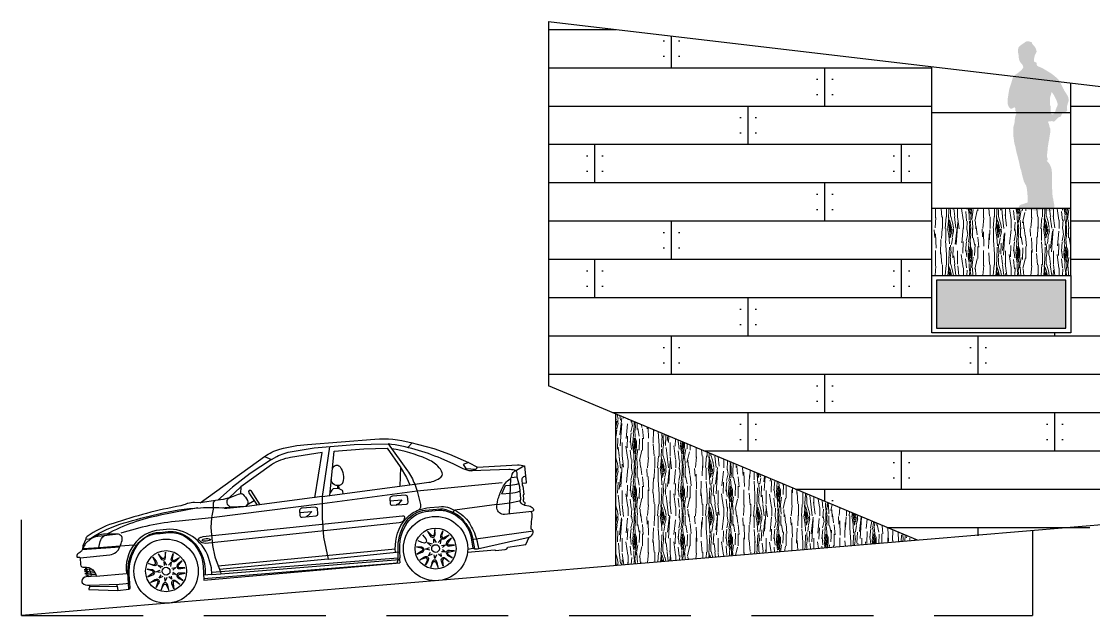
# Model space of a CAD drawing. Header units: millimetres. Extents: x 589 to 1175, y -455 to -172.
# Drawn here: x 1017.22 to 1028.41, y -362.04 to -355.84 of the extents above; entities that cross this region are included whole.
import ezdxf

# ---------------------------------------------------------------- set-up
doc = ezdxf.new("R2010")
doc.units = ezdxf.units.MM
doc.linetypes.add('DASHED', pattern=[19.049999999999997, 12.7, -6.35])
doc.layers.add('FLOATING-WINDOWS', color=2, linetype='Continuous', plot=False)
for name, color, linetype in [('pohled', 4, 'Continuous'), ('SRAFA', 251, 'Continuous'), ('srafa fasada', 253, 'Continuous'), ('stafaz', 252, 'Continuous'), ('ZDIVO', 1, 'Continuous')]:
    doc.layers.add(name, color=color, linetype=linetype)
pattern_1 = [(79.69520000000003, (-0.385, 0.155), (0.4999974377679955, 3.000000480423951), [0.05590149999999999, -5.534267999999999]), (90, (-0.375, 0.21), (-0.4999999999999999, 0.5), [0.055, -0.445]), (108.4349, (-0.375, 0.265), (-0.4999992016113539, 1.000000217296481), [0.04743399999999999, -1.5337045]), (262.875, (-0.39, 0.31), (0.4999991409469829, 3.500000189922643), [0.0403115, -3.9908175]), (264.8056, (-0.395, 0.27), (0.4999976123497257, 5.000000335022446), [0.055227, -5.4674535]), (284.0362, (-0.4, 0.215), (0.4999990286806224, -1.50000027299487), [0.06184650000000001, -1.999706]), (99.46229999999998, (-0.385, 0.195), (-0.4999990696012175, 2.500000386847653), [0.030414, -3.0109675]), (83.65980000000005, (-0.39, 0.225), (-0.5000007894798473, -3.999999701303211), [0.045277, -4.4824155]), (275.7106, (-0.385, 0.27), (0.5000006573331458, -4.499999711747927), [0.0502495, -4.974688499999999]), (258.6901, (-0.38, 0.22), (0.4999988160808031, 2.000000376115476), [0.025495, -2.524014499999999]), (84.80560000000003, (-0.38, 0.11), (-0.499997612349724, -5.000000335022446), [0.055227, -5.4674535]), (78.69009999999997, (-0.375, 0.165), (-0.4999988160808043, -2.000000376115476), [0.05099, -2.4985195]), (90, (-0.365, 0.215), (-0.4999999999999999, 0.5), [0.06, -0.44]), (110.556, (-0.365, 0.275), (-0.9999979982107935, 2.500000922271211), [0.04272, -4.229282]), (93.81409999999997, (-0.38, 0.315), (-0.5000030619868508, 6.999999670723153), [0.0751665, -7.4414815]), (84.80560000000003, (-0.385, 0.39), (-0.499997612349724, -5.000000335022446), [0.055227, -5.4674535]), (90, (-0.38, 0.445), (-0.4999999999999999, 0.5), [0.055, -0.445]), (95.19439999999999, (-0.38, 2.326828918379971e-17), (-0.4999976123497243, 5.000000335022446), [0.05522699999999999, -5.4674535]), (84.80560000000003, (-0.385, 0.05500000000000002), (-0.499997612349724, -5.000000335022446), [0.055227, -5.4674535]), (90, (-0.39, 2.388061258337339e-17), (-0.4999999999999999, 0.5), [0.03, -0.47]), (95.19439999999999, (-0.39, 0.03000000000000002), (-0.4999976123497243, 5.000000335022446), [0.05522699999999999, -5.4674535]), (90, (-0.395, 0.08500000000000003), (-0.4999999999999999, 0.5), [0.05, -0.45]), (100.3048, (-0.395, 0.135), (0.4999974377679963, -3.000000480423951), [0.0559015, -5.534268]), (95.19439999999999, (-0.405, 0.19), (-0.4999976123497243, 5.000000335022446), [0.05522699999999999, -5.4674535]), (84.80560000000003, (-0.41, 0.245), (-0.499997612349724, -5.000000335022446), [0.055227, -5.4674535]), (84.80560000000003, (-0.405, 0.3), (-0.499997612349724, -5.000000335022446), [0.055227, -5.4674535]), (81.86989999999993, (-0.4, 0.355), (-0.4999996779077748, -2.99999988823056), [0.07071049999999998, -3.464823]), (90, (-0.39, 0.425), (-0.4999999999999999, 0.5), [0.075, -0.425]), (77.47120000000001, (-0.08999999999999997, 0.405), (0.4999998015224461, 2.500000160204548), [0.0460975, -4.5636745]), (84.28939999999999, (-0.07999999999999997, 0.45), (-0.5000006573331459, -4.499999711747927), [0.0502495, -4.9746885]), (98.1301, (-0.08999999999999997, 0.405), (-0.4999996779077715, 2.999999888230561), [0.0353555, -3.500178500000001]), (99.46229999999998, (-0.09499999999999997, 0.44), (-0.4999990696012175, 2.500000386847653), [0.0608275, -2.9805535]), (90, (-0.105, 6.429395695523604e-18), (-0.4999999999999999, 0.5), [0.06, -0.44]), (80.5377, (-0.105, 0.06), (-0.4999990696012188, -2.500000386847653), [0.030414, -3.0109675]), (291.8014, (-0.1, 0.09), (-0.4999999552503244, 1.500000136505385), [0.026926, -2.6656565]), (282.9946, (-0.09, 0.065), (-0.9999987887891729, 4.500000383874698), [0.0667085, -6.6041235]), (82.87500000000001, (-0.08999999999999997, 0.46), (-0.4999991409469834, -3.500000189922643), [0.0403115, -3.9908175]), (97.12499999999997, (-0.08999999999999997, 0.46), (-0.4999991409469827, 3.500000189922643), [0.0403115, -3.9908175]), (90, (-0.095, 5.817072295949928e-18), (-0.4999999999999999, 0.5), [0.04, -0.46]), (284.0362, (-0.095, 0.04000000000000001), (0.4999990286806224, -1.50000027299487), [0.041231, -2.020322]), (86.63350000000004, (-0.11, 0.11), (-0.5000054816772421, -7.999999660984349), [0.08514699999999999, -8.429546499999997]), (87.70940000000003, (-0.105, 0.195), (-0.4999978765629138, -12.00000006458787), [0.1251, -12.384896]), (93.17979999999999, (-0.09999999999999999, 0.32), (-0.4999955211631543, 8.500000251349748), [0.090139, -8.9237395]), (99.46229999999998, (-0.105, 0.41), (-0.4999990696012175, 2.500000386847653), [0.0912415, -2.95014]), (100.3048, (-0.06, 3.673940397442059e-18), (0.4999974377679963, -3.000000480423951), [0.0559015, -5.534268]), (105.9454, (-0.07, 0.05500000000000001), (0.4999999446481898, -2.000000063326076), [0.072801, -3.567254]), (90, (-0.08999999999999998, 0.125), (-0.4999999999999999, 0.5), [0.065, -0.435]), (81.86989999999993, (-0.08999999999999998, 0.19), (-0.4999996779077748, -2.99999988823056), [0.07071049999999998, -3.464823]), (93.57629999999997, (-0.07999999999999999, 0.26), (-0.4999953586658735, 7.500000327167049), [0.08015599999999999, -7.9354535]), (81.25380000000001, (-0.08499999999999998, 0.34), (0.5000020985287653, 3.499999668178174), [0.06576449999999999, -6.510708499999999]), (75.96380000000005, (-0.07499999999999997, 0.405), (-0.4999990286806225, -1.50000027299487), [0.06184650000000001, -1.999706]), (90, (-0.05999999999999997, 0.465), (-0.4999999999999999, 0.5), [0.035, -0.465]), (264.8056, (-0.11, 0.11), (0.4999976123497257, 5.000000335022446), [0.1104535, -5.412227]), (85.23639999999997, (-0.14, 8.572527594031473e-18), (-0.4999957663306313, -5.500000473159792), [0.120416, -5.9003815]), (90, (-0.13, 0.12), (-0.4999999999999999, 0.5), [0.115, -0.385]), (94.0856, (-0.13, 0.235), (-0.4999980661770862, 6.500000074507417), [0.1403565, -6.877477499999999]), (90, (-0.14, 0.375), (-0.4999999999999999, 0.5), [0.125, -0.375]), (97.12499999999997, (-0.035, 2.143131898507868e-18), (-0.4999991409469827, 3.500000189922643), [0.120934, -3.910195]), (96.3402, (-0.05, 0.12), (-0.5000007894798466, 3.999999701303211), [0.090554, -4.437138500000001]), (87.51039999999999, (-0.05999999999999998, 0.21), (-0.5000089326348961, -10.99999973985271), [0.1151085, -11.395756]), (83.48020000000005, (-0.05499999999999998, 0.325), (-1.499999762621864, -12.9999998954368), [0.176139, -17.437776]), (93.01279999999997, (-0.36, 2.204364238465236e-17), (-0.5000020524395393, 9.000000005848694), [0.0951315, -9.418017499999998]), (81.86989999999993, (-0.365, 0.09500000000000003), (-0.4999996779077748, -2.99999988823056), [0.106066, -3.429468]), (87.6141, (-0.35, 0.2), (-0.4999913852802193, -11.50000026193722), [0.120104, -11.890308]), (100.6197, (-0.345, 0.32), (1.000004041559186, -5.499999202309083), [0.08139400000000001, -8.058016]), (90, (-0.36, 0.4), (-0.4999999999999999, 0.5), [0.1, -0.4]), (86.82020000000004, (-0.42, 2.571758278209442e-17), (-0.4999955211631542, -8.500000251349748), [0.09013899999999998, -8.923739499999998]), (96.00899999999999, (-0.415, 0.09000000000000002), (0.4999996587409213, -4.99999987545302), [0.09552499999999998, -9.456961499999998]), (96.7098, (-0.425, 0.185), (0.4999969406220158, -4.500000498875653), [0.085586, -8.473035000000001]), (84.28939999999999, (-0.435, 0.27), (-0.5000006573331459, -4.499999711747927), [0.100499, -4.924439]), (77.90519999999998, (-0.425, 0.37), (-1.000003366743933, -4.499999300806951), [0.071589, -7.0873215]), (99.46229999999998, (-0.41, 0.44), (-0.4999990696012175, 2.500000386847653), [0.0608275, -2.9805535]), (93.81409999999997, (-0.325, 1.990051048614449e-17), (-0.5000030619868508, 6.999999670723153), [0.0751665, -7.4414815]), (77.19570000000002, (-0.33, 0.07500000000000001), (-1.500003693836551, -6.499998923441888), [0.112805, -11.167709]), (90, (-0.305, 0.185), (-0.4999999999999999, 0.5), [0.125, -0.375]), (95.44029999999997, (-0.305, 0.31), (0.499996685620634, -5.500000156104077), [0.105475, -10.4420365]), (96.7098, (-0.315, 0.415), (0.4999969406220158, -4.500000498875653), [0.085586, -8.473035000000001]), (90, (-0.455, 2.786071468060229e-17), (-0.4999999999999999, 0.5), [0.085, -0.415]), (98.1301, (-0.455, 0.08500000000000003), (-0.4999996779077715, 2.999999888230561), [0.1414215, -3.3941125]), (87.6141, (-0.475, 0.225), (-0.4999913852802193, -11.50000026193722), [0.120104, -11.890308]), (84.47250000000004, (-0.47, 0.345), (0.9999926898324766, 10.50000085969986), [0.155724, -15.4166875]), (96.8428, (0, 0), (1.000003998962377, -8.499999682739274), [0.125897, -12.4637815]), (90, (-0.01499999999999999, 0.125), (-0.4999999999999999, 0.5), [0.14, -0.36]), (86.34780000000005, (-0.01499999999999998, 0.265), (-0.999993649264215, -15.50000047110788), [0.235478, -23.3123455]), (90, (-0.175, 1.071565949253934e-17), (-0.4999999999999999, 0.5), [0.12, -0.38]), (94.76359999999998, (-0.175, 0.12), (-0.4999957663306298, 5.500000473159792), [0.120416, -5.9003815]), (88.15239999999996, (-0.185, 0.24), (-0.4999971698858643, -15.00000023215442), [0.1550805, -15.352982]), (87.2737, (-0.18, 0.395), (-0.4999980088635964, -10.00000014748673), [0.105119, -10.406779]), (84.80560000000003, (-0.255, 1.561424668912875e-17), (-0.499997612349724, -5.000000335022446), [0.1104535, -5.412227]), (90, (-0.245, 0.11), (-0.4999999999999999, 0.5), [0.16, -0.34]), (91.90919999999998, (-0.245, 0.27), (-0.500012120539104, 14.49999951578939), [0.1500835, -14.8582475]), (93.57629999999997, (-0.25, 0.42), (-0.4999953586658735, 7.500000327167049), [0.08015599999999999, -7.9354535])]

# ---------------------------------------------------------------- blocks, each defined once
blk = doc.blocks.new('A$C69F61AEF')
for p, q in [((2.620207902902621, 1.410517095774594), (2.669896604165842, 1.455432658164682)), ((1.194916116943205, 1.406500227990364), (0.9594500981456804, 1.279653869848516)), ((1.609177916652698, 0.9677621733562773), (1.727100058516953, 1.434444553052344)), ((0.9594500981456804, 1.279653869848516), (0.7652254171443928, 1.152586887211328)), ((0.7652254171443928, 1.152586887211328), (0.5987471102307609, 1.027830210982756)), ((2.528275103462875, 1.209786776354122), (2.505323300187229, 1.014440439585997)), ((3.239404646992625, 1.201747125057409), (3.182682345634021, 1.186499249296503)), ((3.182682345634021, 1.186499249296503), (3.207253407230382, 1.142977042515668)), ((3.207253407230382, 1.142977042515668), (3.308771771178726, 1.125688557594003)), ((1.855919053981779, 1.076016534759219), (1.855919053981779, 1.045053423903482)), ((1.867956786252762, 1.075635353759026), (1.868362580346002, 1.042937506755152)), ((0.9781595174263202, 0.9887709764561805), (0.8985189493178041, 0.9520112501368203)), ((-0.4544237717309443, 0.6387109240258724), (-0.3129610210162355, 0.6387109240258724)), ((-0.3129610210162355, 0.6387109240258724), (-0.2799056906478654, 0.6267356248054057)), ((-0.8363686713782954, 0.4477165468169915), (-0.8363686713782954, 0.425164758838946)), ((-0.8510495265218196, 0.425164758838946), (-0.7754065870158229, 0.425164758838946)), ((-0.8510495265218196, 0.4198306206462803), (-0.8230224224171252, 0.4198306206462803)), ((-0.8483802933660627, 0.4038282297451588), (-0.7548686143527448, 0.4038282297451588)), ((-0.8457110394137999, 0.382491688812479), (-0.742036855643164, 0.382491688812479)), ((-0.8417071584863152, 0.3664892979113574), (-0.7357472487201449, 0.3664892979113574)), ((-0.8336994174278516, 0.4198306206462803), (-0.8336994174278516, 0.4038282297451588)), ((-0.8336994174278516, 0.4038282297451588), (-0.8336994174278516, 0.382491688812479)), ((-0.8283609303216508, 0.3798246256346829), (-0.8283609303216508, 0.3664892979113574)), ((-0.8283609303216508, 0.3664892979113574), (-0.8283609303216508, 0.3464862944865672)), ((-0.825691676369388, 0.4011611547293796), (-0.8176839353109244, 0.3944934908668074)), ((-0.8243570493941661, 0.4465294089468443), (-0.8243570493941661, 0.4051617554132463)), ((-0.8190185622861463, 0.3638222347335613), (-0.8190185622861463, 0.3544874958561195)), ((-0.8190185622861463, 0.3544874958561195), (-0.8096761942506419, 0.3464862944865672)), ((-0.8176839353109244, 0.3944934908668074), (-0.8176839353109244, 0.3838252263203685)), ((-0.7963299452894717, 0.4224976956620594), (-0.7963299452894717, 0.4051617554132463)), ((-0.7909914581832709, 0.4038282297451588), (-0.7909914581832709, 0.382491688812479)), ((-0.7869875772557862, 0.382491688812479), (-0.7869875772557862, 0.3664892979113574)), ((-0.7843183233017044, 0.3664892979113574), (-0.7843183233017044, 0.3464862944865672)), ((3.222300486209861, 0.3951423418720879), (3.203845050767995, 0.3894683879725562)), ((3.850562430889113, 0.4319439922819583), (3.222300486209861, 0.3951423418720879)), ((3.257308719234061, 0.2971722566817334), (3.80522136116997, 0.3706946119882559)), ((3.154973607925058, 0.3000171637268068), (3.211372562362158, 0.3071502113825773)), ((3.211372562362158, 0.3071502113825773), (3.225353141791857, 0.2971722566817334)), ((3.225353141791857, 0.2971722566817334), (3.257308719234061, 0.2971722566817334)), ((-0.5206778998090158, 0.2222402770667031), (-0.518953091592266, 0.1762851986622991))]:
    blk.add_line(p, q)
for points in [[(0.4122335102638317, 1.01821323943841), (1.12487261563183, 1.442641103466485, -0.08905125655058523), (1.290479929542926, 1.504886049946435, -0.04568330568365875), (1.579747703170142, 1.531161627017354), (2.285979180744107, 1.526355396502368, -0.08508545734882554), (2.656167802793789, 1.460304322324191), (2.891942689075222, 1.376639621260438), (3.050594952697793, 1.306185137401371), (3.237892741675751, 1.202705110533316), (3.328236398438094, 1.145460843878936), (3.746588966252602, 1.13451575691397, -0.1061421632860375), (3.819450623428565, 1.116866756237869), (3.819450623428565, 1.008766672969614), (3.80916389284539, 1.006139245487248, 0.1682728818002115), (3.778892175592773, 0.986154627437827), (3.778892175592773, 0.9159512288388214), (3.78557319229003, 0.9117105883242402), (3.78557319229003, 0.8220199593952202), (3.779005099808273, 0.8176448084968797), (3.779005099808273, 0.7673331658243114), (3.776934053052173, 0.7651145731952056, 0.5259465477891826), (3.78134011471775, 0.745164168752126, -0.4723829117949105), (3.788283415064143, 0.7229637401478612, 0.1578131273007936), (3.784117426537705, 0.7077009432623527), (3.828528628178901, 0.6971674613878349, -0.1930460350230186), (3.870574972137547, 0.6675119350466048, -0.5514012641501987), (3.855735087257926, 0.6353851207650223), (3.568830549193081, 0.6304425330408776, -0.4190663963077111), (3.49586775933858, 0.7021100491101606, -0.0951524555051047), (3.511944320354814, 0.7861340167301023, -0.02731630140479614), (3.565120583172757, 0.9010491664985238, -0.146663850829208), (3.659106555407561, 0.9961939535360216, 0.2288156352789049), (3.677656406307506, 1.022142536124193, -0.2933234347949249), (3.730832669127267, 1.080217932993946), (3.812412434290309, 1.120073203102038)], [(1.122061563670286, 1.440966919759376), (1.194916116943205, 1.406500227990364), (1.249956981086143, 1.430942843590856, -0.09412667036998355), (1.415079573518597, 1.469643642746632), (1.64747434479068, 1.487975613325943), (2.065377212195017, 1.487975613325943), (2.420455575931555, 1.46528594197207)], [(3.263774036122413, 1.112518040974464), (3.237899230140101, 1.115934228255355), (3.177941233867386, 1.140896310599601), (3.085505962753814, 1.198309111828166), (2.959344325234269, 1.265706734156083, 0.06808190476322873), (2.420455575931555, 1.46528594197207), (2.597211504624283, 1.169746420204319, -0.06700891495862255), (2.660585073695984, 1.021995607029567), (2.811273372588403, 1.030438507256804, 0.1284538215785816), (2.938020510726346, 1.071245870195526, 0.3190275332623873), (2.956328437612683, 1.116274695085849, 0.1245251396266008), (2.918304296172209, 1.189446532574038, 0.08816824613438397), (2.811273372588403, 1.273875570365817, 0.06386979551094533), (2.45324764211, 1.410456937775962, 1.107269305094595)], [(1.727100058516953, 1.434444553052344), (1.391831243381603, 1.409031158892503, 0.1060974040285088), (1.188357757153426, 1.348963133104917), (0.8507767615101329, 1.147966262557929), (0.8406198001903249, 1.077443801351365)], [(1.818436664416367, 1.25957286621906), (1.83317123024608, 1.275547905458552, -0.512923806374236), (1.902013804356102, 1.267100459201174, -0.2164295687153538), (1.914091433976864, 1.10539229360711, -0.1915790693690242), (1.893559440744866, 1.082463529513007, -0.5803419562555688), (1.797925139999279, 1.146462791405611, -0.4748330567947406)], [(3.72237467170271, 1.077415732966074), (3.711170504302572, 1.081458833311444, 0.08185683764564121), (3.651221596037431, 1.092551405786253), (3.263774036122413, 1.112518040974464), (3.292638318354875, 1.119173582091207, 0.2076317618945571), (3.328236398438094, 1.145460843878936, -8.814848909080942)], [(0.5987471102307609, 1.027830210982756), (0.4122335102638317, 1.01821323943841), (0.3550594390544575, 1.024005058624425, 0.06722643442636024), (0.2861385458654695, 1.021709574167289, 0.04299179457287809), (0.2551241283326817, 1.013675378567314, -0.05920223510189584), (0.2091768662066897, 1.003345686672219, 0.03412896123710156), (-0.5104698418417684, 0.8789949448337211, 0.07270438291820029), (-0.7919348433024425, 0.7651064163865158, 0.241567834476149), (-0.80821795373231, 0.7395395937301146), (-0.7719928219084977, 0.7397738207982911, 0.1224978482722667), (-0.7475038019365456, 0.7460333364479084, -0.072911471797219), (-0.3947479129055864, 0.8741851035401851, -0.01362096733506765), (-0.0404619735381857, 0.9370660324466371, -0.04337231061178614), (0.4117187588472007, 0.9650131159060038, -0.01468262837581391), (0.5483881922191358, 0.9575809850912265, -10.84605443340482)], [(0.5483881922191358, 0.9575809850912265), (0.550871131614258, 0.9952104839785534, -0.2814167503498031), (0.5729518373409519, 1.026500161026888, -1.693505092392258)], [(0.7174557495018234, 0.9486514702875866), (0.7081363198485633, 0.9591272507359463, -0.4493972122914913), (0.7182030457770452, 1.044292544052041, -2.367157523437515)], [(0.8327835458876507, 1.076688746099535), (0.8406198001903249, 1.077443801351365, -0.2466158921186081), (0.8673478390883247, 1.066534372305796, -0.08434878840787187), (0.9065163416416908, 0.9998970378992453, -0.2832022220352683), (0.8970394419757213, 0.9503156130567731, -0.1145363918688414), (0.8804408508185588, 0.9389134015145828), (0.7372778591052338, 0.9430596645624973, -0.1236244182640609), (0.7174557495018234, 0.9486514702875866, 1.236482916663809)], [(1.037224068901196, 0.943595810226725), (0.9573531807218387, 1.094359293061643, 0.9993779736998389), (0.9290865441835194, 1.079406821883822), (1.003490790151773, 0.9419851151642433)], [(1.907961898970825, 0.9853723353880923), (1.908052629565645, 1.014883994972479), (1.905637091163953, 1.022124659809378), (1.864573104696319, 1.045053423903482), (1.80780816020706, 1.045053423903482), (1.801769334997516, 1.040226321904811, 0.1096941705177256), (1.771943414416455, 1.00318748601876, 1.388060201220485)], [(3.498815571381783, 0.7387136592769821), (3.634873220862573, 0.7458183251792434), (3.734953342393055, 0.7584416766630966, 0.3181622431180138), (3.751717888477287, 0.7737966135164243), (3.750320851635479, 0.9036156250958811), (3.733556305551247, 1.008308388208206), (3.734953342393055, 1.052977295417804, 0.2588655030210385), (3.72237467170271, 1.077415732966074, 2.555196279412998)], [(3.778892175592773, 0.9413050155544624), (3.8243642409725, 0.9413050155544624), (3.8243642409725, 0.9887657413028137, 0.121035245588263), (3.819450623428565, 1.008766672969614, 4.578489220642965)], [(0.3840123660411336, 0.9655581053475544), (-0.01396475340152392, 0.9217436399549115, 0.07375342765044957), (-0.5827523412845039, 0.7723254639067818, -5.187683652922934)], [(3.571844814701763, 0.9596557858603774), (2.680400278908564, 0.9470598035413786), (1.681158016275731, 0.8983100534896948), (0.5198314049157489, 0.8520786972430869), (0.1781697481965239, 0.846022687446748, 0.05331597819093731), (-0.4389145701916277, 0.7689501908917009, 13.87774268529553)], [(0.5483881922191358, 0.9575809850912265), (0.5393419850988721, 0.922061933052646, -0.01125123877297832), (0.5198314049157489, 0.8520786972430869), (0.504553611157462, 0.7505179590516491), (0.504553611157462, 0.5616105792078088), (0.5197005334448477, 0.4428588883283737), (0.5463746473888023, 0.3447783961828463), (0.5655799994474364, 0.2808128604001467), (0.5655799994474364, 0.2605571024696474)], [(0.5483881922191358, 0.9575809850912265), (0.603323577244737, 0.9508259403855845, 0.03222967603825447), (0.7372778591052338, 0.9430596645624973, -1.123697323906346)], [(1.688245352186641, 0.9746807448991603), (0.895794280924747, 0.9368428271327502), (0.6844731023993518, 0.9338896955769087, -0.1856918777241915), (0.6515384344766062, 0.9460323953353509, 4.498969803690819)], [(2.555437447361328, 0.9167316779266912), (2.418805655393953, 0.9167316779266912, 0.2891503166191254), (2.389637060077803, 0.8983244729270154), (2.389637060077803, 0.8415689162829949, 0.4380740945934365), (2.409594512369949, 0.8231617112824097), (2.55850782143898, 0.8231617112824097, 0.4139740437324071), (2.5769300866923, 0.8415689162829949), (2.5769300866923, 0.9044602039803067), (2.555437447361328, 0.9167316779266912)], [(2.680400278908564, 0.9470598035413786), (2.703228959366243, 0.8064059580519825, -0.2805671225755612), (2.681219426594907, 0.752272963217365, -0.277855892953186)], [(3.560322697354422, 0.8463835877328165), (3.605028146643235, 0.9287418854009957), (3.656577380606905, 0.9285927830505898, 0.07189262469249007), (3.744331719881302, 0.9410171001318304, -2.049220202865111)], [(1.606509764907969, 0.872599367940893), (1.469877972940594, 0.872599367940893, 0.2891503166191254), (1.440709377624444, 0.8541921629412172), (1.440709377624444, 0.7974366062962872, 0.4380740945934365), (1.46066682991659, 0.7790294012966115), (1.609580138985621, 0.7790294012966115, 0.4139740437324071), (1.628002404238941, 0.7974366062962872), (1.628002404238941, 0.8603278939945085), (1.606509764907969, 0.872599367940893)], [(3.560322697354422, 0.8463835877328165), (3.646836331467057, 0.8465617347728767, 0.07211271607963357), (3.750770324102632, 0.8618486009163462, -3.141221264502368)], [(-0.80821795373231, 0.7395395937301146), (-0.843566227980773, 0.6718721929637468), (-0.851780476859858, 0.6390420700308823, -0.1581982270386967), (-0.8682089746180282, 0.6127779764201478, -0.1045864754234004), (-0.8928517004587775, 0.59964592961569, 0.3778273066189495), (-0.9158515765229822, 0.5635327920217605), (-0.9109775344477384, 0.5600743053573751), (-0.8972542891333433, 0.5583602983269884, -0.2204597222265505), (-0.8835310438207671, 0.5497902750130379), (-0.8835310438207671, 0.4786884199756969, 0.4389431785248283), (-0.8495485494895547, 0.4474371662445265, -0.2344900804882159), (-0.7623026971996296, 0.4128963037392168, -0.150574999281495), (-0.7310258920369961, 0.3454594008753702), (-0.4133192880362913, 0.3471041993425388)], [(-0.8835310438207671, 0.5497902750130379), (-0.5715807881206274, 0.5550517477649919, 0.2922483841308247), (-0.4581501185602974, 0.6302669308124678, 0.003702485292040193), (-0.4313392477743037, 0.6920876285594204, 0.4404958994856953), (-0.4633060552496318, 0.7621510946873968), (-0.6805697510571918, 0.7565275141087113, 0.1459487440154906), (-0.7663413704322011, 0.7285097067424431, 0.03000504366097259), (-0.8125260853557847, 0.6922513803301626, 0.1534128817760653), (-0.8422162532951916, 0.6428081950371052), (-0.6772708458192938, 0.6395119921553487), (-0.4544237717309443, 0.6387109240258724)], [(-0.4633060552496318, 0.7621510946873968), (-0.5827523412845039, 0.7723254639067818, 0.1029166632759115), (-0.7318490953712171, 0.7543267743867546, 1.053812414194421)], [(-0.6791501038278511, 0.6395495464939813), (-0.6591268566116923, 0.7004919112132484, -0.1711686909495033), (-0.6146357573161367, 0.7582341274728606, -1.666877827221694)], [(0.4735064809538017, 0.2610033236787785), (0.4735064809538017, 0.3295413246150929), (0.4611947259509179, 0.4033514648990604, 0.3348781690394863), (0.07601267952122726, 0.7688874580517222), (-0.02775781208401895, 0.7688874580517222, 0.2174281916917103), (-0.3129610210162355, 0.6387109240258724, 0.1938515832570642), (-0.4133192880362913, 0.3471041993425388, 0.2205512840880614)], [(-0.4022910841558769, 0.1792740828450405), (-0.4030845275483443, 0.240872332949948), (-0.3986400966023211, 0.3562076234520646, -0.2744211950240815), (-0.1630845286963449, 0.7203542008182922, -0.1360714254798413), (-0.03641787245578598, 0.7447786559778251), (0.05570744975921116, 0.7447786559778251, -0.1707195225392659), (0.244849813174369, 0.6782593525977063, -0.2738400337010513), (0.401165834900894, 0.2627986028264786, -0.5034229889373134)], [(-0.4022910841558769, 0.1792740828450405), (-0.3903070797314285, 0.1894069221916652), (-0.3888149411523045, 0.240872332949948), (-0.3863902731500275, 0.3332319665896648, -0.1622979356487398), (-0.2799056906478654, 0.6267356248054057, -0.2548353432326009), (-0.02828707935623243, 0.7336884985825236), (0.06335533066521748, 0.7336884985825236, -0.1455385019527131), (0.2113930715313472, 0.6896656484632331, -0.2563331283087583), (0.3911532002948661, 0.3533311351129669), (0.3858661425765604, 0.2071752916590412), (2.436043006644468, 0.2165710586150453)], [(2.505656709654431, 0.701142857652485), (0.4124678644056985, 0.659032560036394), (0.3952525780914584, 0.6567386264378001, 0.1036522143875042), (0.3660174552314857, 0.646428776067296, 0.5197024371789842), (0.3651575882777252, 0.63354146902293), (0.3703167276071326, 0.627527391613512, 0.1746882986905538), (0.4339461334529915, 0.5914429271533663), (2.466708960426331, 0.6374773361412736), (2.482311281328293, 0.6395873449619103, 0.3442394510815954), (2.530189776305633, 0.6886378314402464, 0.377174300773689), (2.521704966828111, 0.7007490578462239), (2.505656709654431, 0.701142857652485)], [(2.401846586191823, 0.3320762820630989), (2.402526246716661, 0.3676540403957915), (2.41622114659549, 0.4455617633275324, -0.2202634672817154), (2.608732914895882, 0.72241135020613, -0.06951627131760434), (2.681219426594907, 0.752272963217365, -0.05715385458901552), (2.796663329041621, 0.7682804920796116), (2.891345833642845, 0.7682804920796116), (2.920037506115477, 0.7668470839862493, -0.1051923059736552), (3.000811740221252, 0.7453999348408615, -0.01002788670394773), (3.055353200659738, 0.7163641838578769, -0.1501086988893676), (3.196003327022481, 0.5694294658524086, -0.06674146932666863), (3.255473052824527, 0.3970854886911184, -0.04357499712854883), (3.266559821864575, 0.2984136276645586, -0.8969028354830347)], [(2.423556149697106, 0.2697202287326945), (2.429593758117335, 0.3326420882776802), (2.433845767594903, 0.3862552566761224, -0.1687804050318946), (2.5512458377234, 0.6537658427760107, -0.196939602434428), (2.748821560428041, 0.7453202727765529), (2.907741140417784, 0.7453202727765529, -0.1144683029360717), (2.961459793008544, 0.7328588245172796, -0.001953922421792323), (3.03221093051252, 0.6978231651000897, -0.1337955534546672), (3.133673048771016, 0.6070748284882939, -0.002692368148603897), (3.165900081054133, 0.5567612324439324, -0.05020454447738622), (3.197120028979043, 0.4943723757160114, -0.0892972324955849), (3.216101824244106, 0.3932366202561752, 0.1464656946915278)], [(2.43794782812256, 0.2522972154456511), (2.447537444038971, 0.2774443945900202), (2.447911279345135, 0.3330073051256477), (2.449845028553682, 0.3715023490922249, -0.1637271127907137), (2.550166007707958, 0.6265407966593557, -0.2267503675619684), (2.782555143166974, 0.7318551819544155), (2.886685786075759, 0.7318551819544155, -0.07789171176552612), (2.951449986707303, 0.7217044071012424, -0.054667731048989), (3.022434523150878, 0.6899905475102059, -0.2544388410560532), (3.203845050767995, 0.3894683879725562), (3.211372562362158, 0.3071502113825773)], [(3.784117426537705, 0.7077009432623527), (3.774324151901965, 0.7117167447331667, -0.3143631462597015), (3.742533908774931, 0.7610434290627381, -11.67905609563623)], [(3.150495700720057, 0.2704219702909541), (3.438102489304583, 0.2704219702909541), (3.444348758170236, 0.2639483221037153), (3.543536793413296, 0.2639483221037153, 0.3559291637348448), (3.573450646963465, 0.2883317801288285), (3.764134061984805, 0.2970810401266135), (3.80522136116997, 0.3706946119882559), (3.824074880467379, 0.3812837590467097, 0.2882931254719942), (3.8507143268871, 0.4303163218564805, 0.2828880416577995), (3.833889408979303, 0.4541321299602714), (3.833889408979303, 0.4807498075906551), (3.839497708017007, 0.5080679407637945, 0.01466859612359411), (3.855816796143699, 0.6013738706997174, 0.1312541515194078), (3.853597388180788, 0.6202233783269548, -0.2651061558935623), (3.855735087257926, 0.6353851207650223, -3.772073857091018)], [(-0.1251775998425728, 0.4913813667835711), (-0.0938255222645239, 0.4465475126053207, -0.2069668082892839), (-0.08847528686965234, 0.4204332953313497, -0.3678800256334823), (-0.1116089216957334, 0.4024910444522902, -0.1209885091801876), (-0.1365787863105652, 0.4098379301303794), (-0.1756651656723989, 0.4312587664871899)], [(-0.1756651656723989, 0.4312587664871899), (-0.1249817176958459, 0.4134222385555404, 0.7787298260240275), (-0.1060222012129088, 0.4419909519410794), (-0.1251775998425728, 0.4913813667835711)], [(-0.0671105495566735, 0.5237923964177753), (-0.04540715995062783, 0.4735729765843644, 0.2069668082892839), (-0.0259883332910249, 0.4553113629144718, 0.3678800256334823), (0.001426484483090462, 0.4655835191233564, 0.1209885091801876), (0.008280194126200513, 0.4906932290405166), (0.01056475707446225, 0.5352059020015076)], [(0.01056475707446225, 0.5352059020015076), (-0.0008580784669902641, 0.4827037834193106, -0.7787298260240275), (-0.03512660588421568, 0.4815624340444629), (-0.0671105495566735, 0.5237923964177753)], [(0.152060929533036, 0.4653245400049855), (0.1082276253400778, 0.4325881887643845, -0.2069668082892839), (0.08229315015705652, 0.4264253680175898, -0.3678800256334823), (0.06363749382580863, 0.4489876354955413, -0.1209885091801876), (0.07020132879915764, 0.4741746745912678), (0.09039158820451121, 0.5139106873148194)], [(0.09039158820451121, 0.5139106873148194), (0.07414590955886524, 0.4626951471645953, 0.7787298260240275), (0.1032925484723819, 0.4446366840538758), (0.152060929533036, 0.4653245400049855)], [(2.696324439903037, 0.4913813667835711), (2.727676517479267, 0.4465475126053207, -0.2069668082892839), (2.733026752874139, 0.4204332953313497, -0.3678800256334823), (2.709893118048058, 0.4024910444522902, -0.1209885091801876), (2.684923253433226, 0.4098379301303794), (2.645836874071392, 0.4312587664871899)], [(2.754391490187118, 0.5237923964177753), (2.776094879794982, 0.4735729765843644, 0.2069668082892839), (2.795513706452766, 0.4553113629144718, 0.3678800256334823), (2.822928524226882, 0.4655835191233564, 0.1209885091801876), (2.829782233871811, 0.4906932290405166), (2.832066796818253, 0.5352059020015076)], [(2.832066796818253, 0.5352059020015076), (2.82064396127862, 0.4827037834193106, -0.7787298260240275), (2.786375433861394, 0.4815624340444629), (2.754391490187118, 0.5237923964177753)], [(2.973562969276827, 0.4653245400049855), (2.929729665083869, 0.4325881887643845, -0.2069668082892839), (2.903795189900848, 0.4264253680175898, -0.3678800256334823), (2.8851395335696, 0.4489876354955413, -0.1209885091801876), (2.891703368542949, 0.4741746745912678), (2.911893627950121, 0.5139106873148194)], [(2.911893627950121, 0.5139106873148194), (2.895647949304475, 0.4626951471645953, 0.7787298260240275), (2.924794588216173, 0.4446366840538758), (2.973562969276827, 0.4653245400049855)], [(-0.7310258920369961, 0.3454594008753702), (-0.8346814837714192, 0.3454594008753702, 0.340774556978758), (-0.886599567020312, 0.3054256679815808, 0.2274054116052132), (-0.8833175068320998, 0.2883728838123716, 0.2765311803025631), (-0.8091428716888913, 0.2575467075157576), (-0.8091428716888913, 0.2364255347320068), (-0.81932412315291, 0.2187189746919103), (-0.8186669166934735, 0.212629284025752), (-0.518953091592266, 0.1762851986622991), (-0.4022910841558769, 0.1792740828450405)], [(-0.1955551297851343, 0.2931759951470667), (-0.1429495610063896, 0.3081986907200189, 0.2069668082892839), (-0.1223287409047771, 0.3250912672237973, 0.3678800256334823), (-0.1289671487957094, 0.3536047897623575, 0.1209885091801876), (-0.1529789108008117, 0.3636499952544909), (-0.1968217460180313, 0.3716751483489134)], [(-0.1968217460180313, 0.3716751483489134), (-0.1462390963552025, 0.3535547405017496, -0.7787298260240275), (-0.1495415796416637, 0.3194266252003217), (-0.1955551297851343, 0.2931759951470667)], [(0.1765420161464135, 0.4294232288193598), (0.1300588757476362, 0.4005728404745241, 0.2069668082892839), (0.11485045920017, 0.3786803433877139, 0.3678800256334823), (0.129041287862492, 0.3530735120975805, 0.1209885091801876), (0.1548857480411243, 0.3499856736834772), (0.1992506401547871, 0.3542697873426732)], [(0.1992506401547871, 0.3542697873426732), (0.1456396819503425, 0.3578501208439775, -0.7787298260240275), (0.1394728815394046, 0.3915785246381347), (0.1765420161464135, 0.4294232288193598)], [(2.625946909958657, 0.2931759951470667), (2.678552478737402, 0.3081986907200189, 0.2069668082892839), (2.699173298839014, 0.3250912672237973, 0.3678800256334823), (2.692534890948082, 0.3536047897623575, 0.1209885091801876), (2.668523128944798, 0.3636499952544909), (2.624680293727579, 0.3716751483489134)], [(2.624680293727579, 0.3716751483489134), (2.675262943390408, 0.3535547405017496, -0.7787298260240275), (2.671960460102127, 0.3194266252003217), (2.625946909958657, 0.2931759951470667)], [(2.998044055890205, 0.4294232288193598), (2.951560915491427, 0.4005728404745241, 0.2069668082892839), (2.93635249894578, 0.3786803433877139, 0.3678800256334823), (2.950543327606283, 0.3530735120975805, 0.1209885091801876), (2.976387787784915, 0.3499856736834772), (3.020752679898578, 0.3542697873426732)], [(3.020752679898578, 0.3542697873426732), (2.967141721695953, 0.3578501208439775, -0.7787298260240275), (2.960974921283196, 0.3915785246381347), (2.998044055890205, 0.4294232288193598)], [(-0.1718621539712331, 0.2329515301789797), (-0.1231219195360609, 0.2577994032462811, -0.2069668082892839), (-0.0965186292596627, 0.2594853181499275, -0.3678800256334823), (-0.08194942915361025, 0.2340918576710465, -0.1209885091801876), (-0.09268021452407993, 0.2103785467816124), (-0.1193026121000003, 0.1746315856617002)], [(-0.1193026121000003, 0.1746315856617002), (-0.09462561430336791, 0.2223599777062191, 0.7787298260240275), (-0.1202965724805836, 0.2450896181808275), (-0.1718621539712331, 0.2329515301789797)], [(0.06360014029087324, 0.1456677004380253), (0.04965643809191533, 0.1985695001985732, -0.2069668082892839), (0.05365195096237585, 0.2249250164995829, -0.3678800256334823), (0.08155795787388342, 0.2337762426950576, -0.1209885091801876), (0.1024554417817853, 0.21825960535989), (0.1317418237504171, 0.1846604221364032)], [(0.1962602528401476, 0.2965907635725671), (0.1420069055675413, 0.303633600969988, 0.2069668082892839), (0.1163816045373096, 0.2962904878922927, 0.3678800256334823), (0.1111829812507494, 0.2674796610599515, 0.1209885091801876), (0.1292519485614321, 0.248745113071891), (0.1663301271728415, 0.2240104015754696)], [(0.1663301271728415, 0.2240104015754696), (0.1270620703326131, 0.260684279736779, -0.7787298260240275), (0.1436124271931476, 0.2907129383429492), (0.1962602528401476, 0.2965907635725671)], [(2.649639885772558, 0.2329515301789797), (2.69838012020773, 0.2577994032462811, -0.2069668082892839), (2.724983410484128, 0.2594853181499275, -0.3678800256334823), (2.739552610590181, 0.2340918576710465, -0.1209885091801876), (2.72882182522153, 0.2103785467816124), (2.702199427643791, 0.1746315856617002)], [(2.702199427643791, 0.1746315856617002), (2.726876425442242, 0.2223599777062191, 0.7787298260240275), (2.701205467265027, 0.2450896181808275), (2.649639885772558, 0.2329515301789797)], [(2.885102180034664, 0.1456677004380253), (2.871158477837525, 0.1985695001985732, -0.2069668082892839), (2.875153990706167, 0.2249250164995829, -0.3678800256334823), (2.903059997617675, 0.2337762426950576, -0.1209885091801876), (2.923957481527395, 0.21825960535989), (2.953243863494208, 0.1846604221364032)], [(3.017762292585758, 0.2965907635725671), (2.963508945311332, 0.303633600969988, 0.2069668082892839), (2.937883644281101, 0.2962904878922927, 0.3678800256334823), (2.932685020994541, 0.2674796610599515, 0.1209885091801876), (2.950753988305223, 0.248745113071891), (2.987832166918452, 0.2240104015754696)], [(2.987832166918452, 0.2240104015754696), (2.948564110076404, 0.260684279736779, -0.7787298260240275), (2.965114466936939, 0.2907129383429492), (3.017762292585758, 0.2965907635725671)], [(0.01111465247959131, 0.1355974451571456), (0.004488701546506491, 0.1899032829924181, 0.2069668082892839), (-0.008977520566986641, 0.2129084612051884, 0.3678800256334823), (-0.03817779181554215, 0.2108028529828516, 0.1209885091801876), (-0.05184844088216778, 0.1886537170621523), (-0.06661974510279833, 0.1466012991340904)], [(-0.06661974510279833, 0.1466012991340904), (-0.04082477613883384, 0.193734866827981, -0.7787298260240275), (-0.007630681680893758, 0.1851449458217758), (0.01111465247959131, 0.1355974451571456)], [(0.1317418237504171, 0.1846604221364032), (0.09033400590669771, 0.218899964319462, 0.7787298260240275), (0.06267630709407968, 0.1986345665636691), (0.06360014029087324, 0.1456677004380253)], [(2.832616692225201, 0.1355974451571456), (2.825990741290298, 0.1899032829924181, 0.2069668082892839), (2.812524519176804, 0.2129084612051884, 0.3678800256334823), (2.783324247930068, 0.2108028529828516, 0.1209885091801876), (2.769653598861623, 0.1886537170621523), (2.754882294640993, 0.1466012991340904)], [(2.754882294640993, 0.1466012991340904), (2.780677263604957, 0.193734866827981, -0.7787298260240275), (2.813871358062897, 0.1851449458217758), (2.832616692225201, 0.1355974451571456)], [(2.953243863494208, 0.1846604221364032), (2.911836045652308, 0.218899964319462, 0.7787298260240275), (2.884178346837871, 0.1986345665636691), (2.885102180034664, 0.1456677004380253)]]:
    blk.add_lwpolyline(points, format="xyb")
for points in [[(1.80648129027395, 1.487975613325943), (1.688245352186641, 0.9746807448991603), (2.660585073695984, 1.021995607029567), (2.680400278908564, 0.9470598035413786)], [(1.767473088601037, 0.9785360326577575), (1.850879514986445, 1.438477816484919), (2.163756851467042, 1.434842673955245), (2.405691057047079, 1.420302139347768), (2.525748631185706, 1.21491702439107), (2.582139303645818, 1.100410271445071), (2.609558562202437, 1.019512614405357)], [(0.8507767615101329, 1.147966262557929), (0.7182030457770452, 1.044292544052041), (0.6541344624711201, 1.030574781595533), (0.5987471102307609, 1.027830210982756)], [(1.681158016275731, 0.8983100534896948), (1.668022912721426, 0.755000237609238), (1.668022912721426, 0.5528271174398469), (1.695177963207243, 0.3176662549713001), (2.443421470750764, 0.3329240559605751)], [(1.688245352186641, 0.9746807448991603), (1.681158016275731, 0.8983100534896948)], [(3.621279835540918, 0.6313460921164733), (3.665090209502523, 1.000280777652733)], [(3.733957255719361, 1.005804498110592), (3.670384196468149, 1.00575560546622)], [(1.440709377624444, 0.8285120447053487), (1.565982449217699, 0.8285120447053487), (1.526052009756313, 0.7891628207353278), (1.500121261575259, 0.7790294012966115)], [(2.389637060077803, 0.8726443546920564), (2.514910131671058, 0.8726443546920564), (2.474979692207853, 0.833295130721126), (2.449048944028618, 0.8231617112824097)], [(3.498815571381783, 0.7387136592769821), (3.055353200659738, 0.7163641838578769), (3.022434523150878, 0.6899905475102059)], [(-0.853312973104039, 0.634040440739227), (-0.4594714795312029, 0.627379487476901)], [(-0.06063595749401429, 0.3249006571804784), (-0.1068197573786165, 0.3364371778498025), (-0.06063595749401429, 0.3522998848902716)], [(-0.04764676117702038, 0.3696046540562747), (-0.08084136474280967, 0.4056562663490695), (-0.03177107216652075, 0.3883514853450833)], [(-0.01300889046615339, 0.3970038699271754), (-0.01012241857097251, 0.4388237425546322), (0.01008300947614771, 0.3970038699271754)], [(0.03173166307169595, 0.3955618078043699), (0.06203979474594234, 0.4258451597615931), (0.0504938447738823, 0.3796991007629913)], [(0.06348302029437036, 0.3623943315969882), (0.1053371019388578, 0.3638363937216127), (0.07214249837124953, 0.340763364221857)], [(0.5463074441577191, 0.3450255018988173), (2.402526246716661, 0.3676540403957915)], [(2.760866082251596, 0.3249006571804784), (2.714682282365175, 0.3364371778498025), (2.760866082251596, 0.3522998848902716)], [(2.773855278566771, 0.3696046540562747), (2.740660675000981, 0.4056562663490695), (2.78973096757727, 0.3883514853450833)], [(2.808493149277638, 0.3970038699271754), (2.811379621172819, 0.4388237425546322), (2.831585049221758, 0.3970038699271754)], [(2.853233702817306, 0.3955618078043699), (2.883541834489733, 0.4258451597615931), (2.871995884517673, 0.3796991007629913)], [(2.884985060038161, 0.3623943315969882), (2.926839141682649, 0.3638363937216127), (2.893644538115041, 0.340763364221857)], [(3.216101824244106, 0.3932366202561752), (3.225353141791857, 0.2971722566817334)], [(-0.8091428716888913, 0.2575467075157576), (-0.5006986737316765, 0.240872332949948), (-0.3888149411523045, 0.240872332949948)], [(-0.8091428716888913, 0.243534045071101), (-0.5206778998090158, 0.2222402770667031), (-0.5205479455780733, 0.2419453769425672)], [(-0.04043052944689407, 0.2816387224293067), (-0.0793981183996948, 0.2672180775125526), (-0.05486297210882185, 0.3018276276807228)], [(0.002866777747840388, 0.2701022135988751), (-0.01733862950277398, 0.2311664770577408), (-0.0202251221962797, 0.2701022135988751)], [(0.04905059842712944, 0.2801966603046822), (0.0504938447738823, 0.2470291840991194), (0.02451545213989448, 0.2744283999709296)], [(0.07069925202449667, 0.3205744589695314), (0.1024506092471711, 0.2931752430986307), (0.06059654839918949, 0.2975014294706853)], [(0.3866161041351006, 0.2279072885066853), (2.408668263447908, 0.2220631239797513), (2.423556149697106, 0.2523607038465343), (2.423556149697106, 0.2697202287326945), (0.5655799994474364, 0.2808128604001467), (0.4735064809538017, 0.2807049040375205)], [(0.4735064809538017, 0.2610033236787785), (0.3878161175343848, 0.2610805542526577)], [(0.4735064809538017, 0.2610033236787785), (0.5655799994474364, 0.2605571024696474), (2.43794782812256, 0.2522972154456511), (2.436043006644468, 0.2165710586150453)], [(1.695177963207243, 0.3176662549713001), (0.5579970674716606, 0.3060686487424391)], [(2.781071510296897, 0.2816387224293067), (2.742103921345915, 0.2672180775125526), (2.766639067634969, 0.3018276276807228)], [(2.824368817491631, 0.2701022135988751), (2.804163410241017, 0.2311664770577408), (2.801276917547511, 0.2701022135988751)], [(2.87055263817274, 0.2801966603046822), (2.871995884517673, 0.2470291840991194), (2.846017491883686, 0.2744283999709296)], [(2.892201291768288, 0.3205744589695314), (2.923952648990962, 0.2931752430986307), (2.882098588142981, 0.2975014294706853)]]:
    blk.add_lwpolyline(points)
blk.add_polyline3d([(0.7182030457770452, 1.044292544052041, 0), (0.7663826927928312, 1.055737197041708, 0), (0.8211342796166718, 1.073196815336814, 0), (0.8327835458876507, 1.076688746099535, 0)])
for centre, radius in [((0, 0.3353367900954254), 0.3353367900954842), ((2.821502039743791, 0.3353367900954254), 0.3353367900954842), ((0, 0.3353367900954254), 0.2142429469257154), ((2.821502039743791, 0.3353367900954254), 0.2142429469257154), ((0, 0.3353367900954254), 0.04036461044371661), ((2.821502039743791, 0.3353367900954254), 0.04036461044371661), ((2.821502039743791, 0.3353367900954254), 0.04036461044371661)]:
    blk.add_circle(centre, radius)
blk.add_ellipse((0.4443821818786091, 0.6260024236444224), major_axis=(-0.04313172660254707, 0), ratio=0.3077437270029946)

msp = doc.modelspace()

# ---------------------------------------------------------------- hatches: boundary and pattern name
at = {"layer": 'FLOATING-WINDOWS'}
h = msp.add_hatch(dxfattribs=at)
h.set_pattern_fill('WOODS_BOARD_WIDENAILS', color=256, scale=0.2, style=0, pattern_type=2)
h.set_pattern_definition([(0, (0, 0.08000000000000002), (0, 0.4), []), (90, (0, 0.08000000000000002), (-0.7999999999999999, 0.8), [0.4, -2.8]), (90, (0.08000000000000002, 0.2), (-0.7999999999999999, 0.8), [0, -0.16, 0, -3.04]), (90, (3.12, 0.2), (-0.7999999999999999, 0.8), [0, -0.16, 0, -3.04]), (90, (1.6, 0.48), (-0.7999999999999999, 0.8), [0.4, -2.8]), (90, (1.52, 0.6000000000000001), (-0.7999999999999999, 0.8), [0, -0.16, 0, -3.04]), (90, (1.68, 0.6000000000000001), (-0.7999999999999999, 0.8), [0, -0.16, 0, -3.04])])
h.paths.add_polyline_path([(1030.118099192141, -358.5888831778194), (1030.118099192141, -358.4888831778185), (1030.918099192141, -358.4888831778193), (1031.668099192141, -358.4888831778193), (1032.868099192141, -358.4888831778193), (1032.868099192141, -359.088883177819), (1032.868099192141, -360.9888831778192), (1039.068099192141, -360.988883177819), (1039.068099192141, -360.8888831778172), (1039.431490748027, -357.8074680812033), (1028.168099192141, -356.47917531514), (1028.168099192141, -358.4888831778193), (1028.168099192141, -359.0888831778191), (1026.718099192141, -359.0888831778191), (1026.718099192141, -358.4888831778193), (1026.718099192141, -356.3081766864201), (1022.718099192141, -355.8364563313307), (1022.718099192141, -359.6388831778193), (1026.568099192141, -361.2534831778189), (1030.118099192138, -360.988883177832), (1030.118099192141, -360.8888831778189)])
at = {"layer": 'SRAFA', "lineweight": 9}
h = msp.add_hatch(dxfattribs=at)
h.set_pattern_fill('WOOD_5,_O', color=253, scale=0.5, angle=90, pattern_type=2)
h.set_pattern_definition(pattern_1)
h.paths.add_polyline_path([(1028.168099192141, -358.4888831778193), (1028.168099192141, -357.788883177819), (1026.718099192141, -357.788883177819), (1026.718099192141, -358.4888831778193)])
h = msp.add_hatch(dxfattribs=at)
h.set_pattern_fill('WOOD_5,_O', color=253, scale=0.5, angle=90, pattern_type=2)
h.set_pattern_definition(pattern_1)
h.paths.add_polyline_path([(1023.418099192141, -359.9324468141829), (1023.418099192141, -361.5180831778189), (1026.568099192141, -361.2534831778189)])
at = {"layer": 'srafa fasada'}
msp.add_hatch(color=256, dxfattribs=at).paths.add_polyline_path([(1028.118099192141, -358.5388831778193), (1026.768099192141, -358.5388831778193), (1026.768099192141, -359.0388831778191), (1028.118099192141, -359.0388831778191)])
at = {"layer": 'stafaz'}
h = msp.add_hatch(color=256, dxfattribs=at)
h.paths.add_polyline_path([(1027.951306187418, -357.0177683810983), (1027.953368687418, -356.9992410373486), (1027.955423374918, -356.9827722873486), (1027.956110874918, -356.9676765842232), (1027.953368687418, -356.9539519748482), (1027.948563999918, -356.9436590060983), (1027.947188999918, -356.9388562717232), (1027.945134312418, -356.9265047092237), (1027.942392124918, -356.9168972873491), (1027.938954624918, -356.9066043185985), (1027.932095249918, -356.8880769748482), (1027.934845249918, -356.8784695529733), (1027.948563999918, -356.8784695529733), (1027.964345249919, -356.8777840060983), (1027.974642124918, -356.8770984592234), (1027.991110874918, -356.8825867404734), (1028.001399937418, -356.8757254123483), (1028.016501499919, -356.8606297092225), (1028.028165562418, -356.8496492404731), (1028.038454624918, -356.8379851779733), (1028.049438999919, -356.8345535373481), (1028.059040562418, -356.8318093967233), (1028.068649937418, -356.8208289279734), (1028.072079624918, -356.8105359592234), (1028.076196812418, -356.8009304904733), (1028.086485874918, -356.7906375217233), (1028.096782749918, -356.7878914279732), (1028.109821812418, -356.7837742404733), (1028.124915562418, -356.7748543185984), (1028.131095249918, -356.7631883029733), (1028.129720249918, -356.7474070529734), (1028.129032749918, -356.7323113498483), (1028.129720249918, -356.7185867404733), (1028.135892124919, -356.6986863498469), (1028.139329624918, -356.6870222873486), (1028.143438999918, -356.6739832248483), (1028.145501499918, -356.6643777560984), (1028.146188999918, -356.6513386935982), (1028.143438999918, -356.6341843967232), (1028.140696812418, -356.6238914279733), (1028.135892124918, -356.6135984592232), (1028.125603062418, -356.5971297092262), (1028.113938999918, -356.5779168185987), (1028.102267124918, -356.5607605685985), (1028.097470249918, -356.5497820529731), (1028.091978062419, -356.5394890842244), (1028.087173374919, -356.5298816623491), (1028.078938999918, -356.5147859592229), (1028.070704624918, -356.4976316623483), (1028.06247024993, -356.4804773655014), (1028.053548374918, -356.4619500217234), (1028.041884312418, -356.4468523654732), (1028.024735874918, -356.4290125217223), (1028.015126499919, -356.4194050998484), (1028.003454624919, -356.4111707248484), (1028.002774937418, -356.4104851779732), (1027.991110874918, -356.3995047092233), (1027.979438999918, -356.3919578342237), (1027.966407749918, -356.3809773654735), (1027.950626499918, -356.3706843967232), (1027.932782749919, -356.3603914279731), (1027.917688999918, -356.3507859592241), (1027.901899937419, -356.3418640842239), (1027.887493687419, -356.3329441623484), (1027.869649937418, -356.3233386935984), (1027.85729837492, -356.3178484592253), (1027.844259312418, -356.3123582248484), (1027.831220249918, -356.3068679904729), (1027.818876499918, -356.2993211154733), (1027.813384312418, -356.2883425998483), (1027.812696812418, -356.2780496310984), (1027.808579624918, -356.2656980685982), (1027.79622806242, -356.2602078342236), (1027.785938999918, -356.2560906467234), (1027.784563999918, -356.2464832248482), (1027.785938999918, -356.2320730685984), (1027.785938999918, -356.2224675998483), (1027.790048374918, -356.2032527560984), (1027.793485874918, -356.1895300998484), (1027.798282749918, -356.1792371310985), (1027.805837437418, -356.1661980685984), (1027.810642124918, -356.1565925998484), (1027.810642124918, -356.1462996310983), (1027.808579624918, -356.1366922092228), (1027.805149937418, -356.1236550998486), (1027.798282749918, -356.1099304904732), (1027.791423374918, -356.0996375217239), (1027.783876499918, -356.0900320529734), (1027.772899937418, -356.0790515842233), (1027.764665562418, -356.0667000217232), (1027.763281636475, -356.0556502380203), (1027.744767124918, -356.0488601779732), (1027.732407749919, -356.0454285373484), (1027.721431187402, -356.0447429904721), (1027.709767124918, -356.0440554904733), (1027.698790562418, -356.0481726779733), (1027.685751499918, -356.0570945529736), (1027.669970249918, -356.0687586154738), (1027.658298374918, -356.0763074435985), (1027.644579624918, -356.086600412349), (1027.633603062418, -356.0955203342232), (1027.626048374918, -356.1051277560982), (1027.621251499918, -356.1147351779733), (1027.619188999918, -356.1243406467233), (1027.618501499918, -356.1353191623482), (1027.618501499918, -356.148358224848), (1027.619188999918, -356.1641394748483), (1027.622626499918, -356.1812957248484), (1027.623306187418, -356.1922742404731), (1027.624681187418, -356.2087429904732), (1027.627423374918, -356.2245261935986), (1027.630853062418, -356.2389363498484), (1027.637032749918, -356.2547175998484), (1027.645954624918, -356.2684422092232), (1027.659673374918, -356.2828523654731), (1027.666532749918, -356.2931453342234), (1027.672024937418, -356.3096140842233), (1027.671345249918, -356.3192195529733), (1027.664478062418, -356.3302000217235), (1027.654876499918, -356.3425515842233), (1027.63977493742, -356.3562742404725), (1027.626048374919, -356.3679402560979), (1027.615071812415, -356.3761746310993), (1027.604782749918, -356.3837234592233), (1027.593110874918, -356.3905847873485), (1027.582134312418, -356.3988191623488), (1027.570470249918, -356.4077390842233), (1027.564978062418, -356.4180320529733), (1027.562235874918, -356.4276394748483), (1027.558118687419, -356.442049631097), (1027.554001499918, -356.4571453342234), (1027.549884312418, -356.4701843967233), (1027.545767124918, -356.4859656467233), (1027.541649937418, -356.4976316623486), (1027.538220249918, -356.5086101779735), (1027.531360874918, -356.5278230685989), (1027.525868687418, -356.5449793185982), (1027.523126499918, -356.5593894748486), (1027.521063999918, -356.5744851779726), (1027.516946812418, -356.6019324435983), (1027.514204624918, -356.6177156467234), (1027.510767124918, -356.6417332248476), (1027.508712437418, -356.6602605685982), (1027.508712437418, -356.6794734592233), (1027.508712437418, -356.6918250217235), (1027.512829624918, -356.706235177973), (1027.517634312418, -356.7179011935987), (1027.521063999918, -356.7275066623482), (1027.531360874918, -356.7398582248481), (1027.541649937418, -356.7487800998484), (1027.556063999918, -356.7460340060984), (1027.568407749918, -356.7391726779738), (1027.578704624918, -356.7329968967233), (1027.589001499918, -356.7391726779733), (1027.589681187418, -356.752209787348), (1027.590368687418, -356.7693640842233), (1027.597235874918, -356.7796590060983), (1027.602032749918, -356.7906375217234), (1027.599978062418, -356.8029890842233), (1027.591743687418, -356.8222019748484), (1027.588313999918, -356.8352390842231), (1027.585563999918, -356.8462195529734), (1027.583509312418, -356.8695496310988), (1027.582821812418, -356.8805281467235), (1027.580079624918, -356.8997429904733), (1027.578704624918, -356.9093484592235), (1027.574587437418, -356.9203289279733), (1027.571157749918, -356.9313074435985), (1027.567720249918, -356.9470906467233), (1027.567720249918, -356.9594422092233), (1027.567720249918, -356.9690476779733), (1027.567720249918, -356.9855164279733), (1027.568407749918, -356.9951238498475), (1027.569095249918, -357.0088465061053), (1027.569782749918, -357.0239441623484), (1027.569782749918, -357.0342371310986), (1027.571845249919, -357.0520769748492), (1027.573212437418, -357.0623699435988), (1027.575274937418, -357.0733504123486), (1027.577329624918, -357.0932488498485), (1027.579392124918, -357.1056004123481), (1027.583509312418, -357.1200105685986), (1027.586251499918, -357.1330496310986), (1027.591743687418, -357.1502039279732), (1027.594485874918, -357.1680457248484), (1027.598603062418, -357.1865730685984), (1027.602032749918, -357.2030418185986), (1027.606149937418, -357.2181375217222), (1027.610954624918, -357.2352918185989), (1027.614384312418, -357.2503875217232), (1027.618501499918, -357.2675437717246), (1027.621938999918, -357.2805808811017), (1027.625368687418, -357.2929324435988), (1027.627423374918, -357.3025398654737), (1027.630173374918, -357.3121453342238), (1027.632228062418, -357.3217527560984), (1027.634282749918, -357.3354773654733), (1027.637032749918, -357.3478289279735), (1027.638407749918, -357.3588074435984), (1027.641829624919, -357.3684148654752), (1027.64595462492, -357.3793933811054), (1027.650751499918, -357.3924304904734), (1027.654876499918, -357.4109578342234), (1027.659673374918, -357.4342879123482), (1027.662423374918, -357.4445808810996), (1027.665165562418, -357.456246896724), (1027.668595249918, -357.4685984592232), (1027.671345249917, -357.4788914279716), (1027.674767124919, -357.4912429904762), (1027.678892124918, -357.5056531467234), (1027.684376499918, -357.5180047092246), (1027.689868687418, -357.5289832248484), (1027.701532749918, -357.5481980685981), (1027.705649937418, -357.5605496310982), (1027.708392124918, -357.5756453342243), (1027.711829624918, -357.5969168185978), (1027.713884312418, -357.6147586154731), (1027.715259312418, -357.6319129123475), (1027.716626499918, -357.6463230685989), (1027.717313999918, -357.6641648654687), (1027.718001499918, -357.6792605685987), (1027.718001499918, -357.6943562717232), (1027.718688999918, -357.705336740474), (1027.720063999918, -357.7156297092233), (1027.715259312418, -357.7266082248484), (1027.705649937418, -357.7307254123484), (1027.696040562418, -357.7327840060983), (1027.685063999918, -357.7382742404734), (1027.674767124919, -357.7417039279732), (1027.663110874919, -357.7444500217232), (1027.644579624918, -357.7506258029733), (1027.628798374918, -357.7622898654733), (1027.624681187418, -357.7794441623483), (1027.628110874918, -357.7904246310984), (1027.643204624919, -357.7917957248484), (1027.654188999918, -357.7917957248484), (1027.669970249918, -357.7917957248484), (1027.685751499918, -357.7917957248483), (1027.700845249918, -357.7938562717234), (1027.710454624917, -357.797285959223), (1027.728985874918, -357.8034617404734), (1027.739962437418, -357.8034617404734), (1027.753001499918, -357.8034617404733), (1027.763978062418, -357.8041492404733), (1027.778392124919, -357.8089519748485), (1027.792110874918, -357.8110105685985), (1027.807892124918, -357.8116961154733), (1027.827110874918, -357.8082664279733), (1027.836712437419, -357.8075789279732), (1027.849063999918, -357.8048347873485), (1027.859360874918, -357.8020886935984), (1027.873079624918, -357.8007175998484), (1027.886806187418, -357.8068933810983), (1027.907392124919, -357.8123836154734), (1027.921798374918, -357.8137547092233), (1027.937587437418, -357.8137547092233), (1027.949251499918, -357.8137547092233), (1027.962282749919, -357.8116961154732), (1027.972579624918, -357.8089519748507), (1027.987673374918, -357.8048347873483), (1027.997282749918, -357.7773875217233), (1027.997282749918, -357.7670945529733), (1027.995907749918, -357.7574871310983), (1027.995220249918, -357.7478797092233), (1027.993853062418, -357.7375867404731), (1027.989735874918, -357.7238640842231), (1027.987673374918, -357.7080808810982), (1027.986993687418, -357.6964168185983), (1027.984243687418, -357.6868093967234), (1027.980813999918, -357.6737703342236), (1027.978759312418, -357.6607332248485), (1027.977384312418, -357.6470086154729), (1027.976696812418, -357.6374031467237), (1027.976696812418, -357.6195613498486), (1027.976017124918, -357.6065242404733), (1027.974642124918, -357.594858224846), (1027.973267124918, -357.5838797092231), (1027.972579624918, -357.5708425998487), (1027.972579624918, -357.5598621310983), (1027.971892124918, -357.5454519748483), (1027.971892124918, -357.5276121310983), (1027.971892124918, -357.5180047092233), (1027.971892124918, -357.5029090060983), (1027.971892124918, -357.4864402560984), (1027.971892124918, -357.4740886935983), (1027.971892124918, -357.4637957248483), (1027.971892124918, -357.4521297092233), (1027.971892124918, -357.4390925998483), (1027.971892124918, -357.4253679904734), (1027.970524937418, -357.4040965061014), (1027.969837437418, -357.3910593967234), (1027.967095249918, -357.3766492404733), (1027.963657749918, -357.3642976779731), (1027.958173374918, -357.3492000217237), (1027.949251499924, -357.3320457248572), (1027.942392124918, -357.3190086154733), (1027.928665562418, -357.3032254123474), (1027.916313999918, -357.2895008029733), (1027.926603062418, -357.2853836154733), (1027.929353062418, -357.2757781467234), (1027.925235874918, -357.265485177973), (1027.921798374918, -357.2558777560984), (1027.921798374918, -357.2448992404734), (1027.921798374918, -357.2277429904733), (1027.921798374918, -357.2167644748483), (1027.924548374918, -357.1961785373484), (1027.925923374918, -357.1810828342241), (1027.926603062418, -357.1714754123481), (1027.927978062418, -357.1611824435981), (1027.928665562418, -357.1502039279729), (1027.931407749918, -357.1337351779739), (1027.932782749918, -357.1234422092233), (1027.933470249918, -357.1131492404733), (1027.936212437418, -357.1021707248484), (1027.938954624918, -357.0857019748486), (1027.943071812418, -357.0644285373481), (1027.945134312418, -357.0520769748481), (1027.946501499918, -357.0410984592233), (1027.947876499918, -357.0294324435984)])
h.paths.add_polyline_path([(1027.965720249918, -356.8043601779733), (1027.958173374918, -356.7940691623484), (1027.958173374918, -356.7789715060983), (1027.958173374918, -356.7686785373484), (1027.958173374918, -356.7542683810983), (1027.958173374918, -356.7405457248484), (1027.960228062418, -356.7227039279734), (1027.951993687418, -356.7110379123484), (1027.952681187418, -356.7014324435985), (1027.952681187418, -356.6904519748483), (1027.952681187418, -356.6781004123486), (1027.950626499918, -356.6657488498482), (1027.950626499918, -356.6527117404734), (1027.951993687418, -356.6341843967233), (1027.956110874918, -356.6163425998485), (1027.959540562418, -356.6060496310985), (1027.962282749918, -356.5957566623483), (1027.965720249918, -356.5847781467235), (1027.970524937418, -356.5737996310984), (1027.997282749918, -356.6142840060982), (1028.002774937419, -356.6266355685988), (1028.008946812418, -356.6396746310984), (1028.015126499918, -356.6527117404709), (1028.019931187418, -356.6630047092239), (1028.026790562418, -356.6808465060981), (1028.030220249918, -356.6938836154733), (1028.031595249918, -356.7069207248484), (1028.026790562418, -356.7213308810981), (1028.017868687418, -356.7412312717231), (1028.013751499918, -356.7515242404741), (1028.010321812418, -356.7611316623482), (1028.007579624918, -356.7714226779738), (1028.004142124918, -356.7851472873483), (1027.997970249918, -356.7954402560982), (1027.985618687418, -356.8050476779733), (1027.975329624918, -356.8050476779733)], flags=16)

# ---------------------------------------------------------------- linework, layer by layer
at = {"layer": 'pohled'}
for p, q in [((1022.718099192141, -355.8364563313307), (1022.718099192141, -359.6388831778193)), ((1022.718099192141, -355.8364563313307), (1039.431490748027, -357.8074680812033)), ((1026.718099192141, -358.4888831778193), (1026.718099192141, -356.3081766864202)), ((1028.168099192141, -358.4888831778193), (1028.168099192141, -356.4791753151401)), ((1028.168099192141, -356.788883177819), (1026.718099192141, -356.788883177819)), ((1028.168099192141, -357.788883177819), (1026.718099192141, -357.788883177819)), ((1026.568099192141, -361.2534831778189), (1022.718099192141, -359.6388831778193)), ((1023.418099192141, -359.9324468141829), (1023.418099192141, -361.5180831778189)), ((1017.218099192141, -362.0388831778189), (1017.218099192141, -361.0388831778189))]:
    msp.add_line(p, q, dxfattribs=at)
at = {"layer": 'pohled', "linetype": 'DASHED', "ltscale": 0.1}
for p in [(1027.768099192141, -361.1526831778189), (1017.218099192141, -362.0388831778189)]:
    msp.add_line(p, (1027.768099192141, -362.0388831778189), dxfattribs=at)
at = {"layer": 'pohled'}
for points in [[(1026.718099192141, -358.4888831778193), (1028.168099192141, -358.4888831778193), (1028.168099192141, -359.0888831778191), (1026.718099192141, -359.0888831778191)], [(1028.118099192141, -358.5388831778193), (1026.768099192141, -358.5388831778193), (1026.768099192141, -359.0388831778191), (1028.118099192141, -359.0388831778191)]]:
    msp.add_lwpolyline(points, close=True, dxfattribs=at)
at = {"layer": 'ZDIVO'}
msp.add_line((1029.718099192138, -360.9888831778192), (1017.218099192141, -362.0388831778189), dxfattribs=at)

# ---------------------------------------------------------------- block references
at = {"layer": 'stafaz', "rotation": 4.801573349874207}
msp.add_blockref('A$C69F61AEF', (1018.755881791631, -361.9097094394618), dxfattribs=at)

doc.saveas('drawing.dxf')
